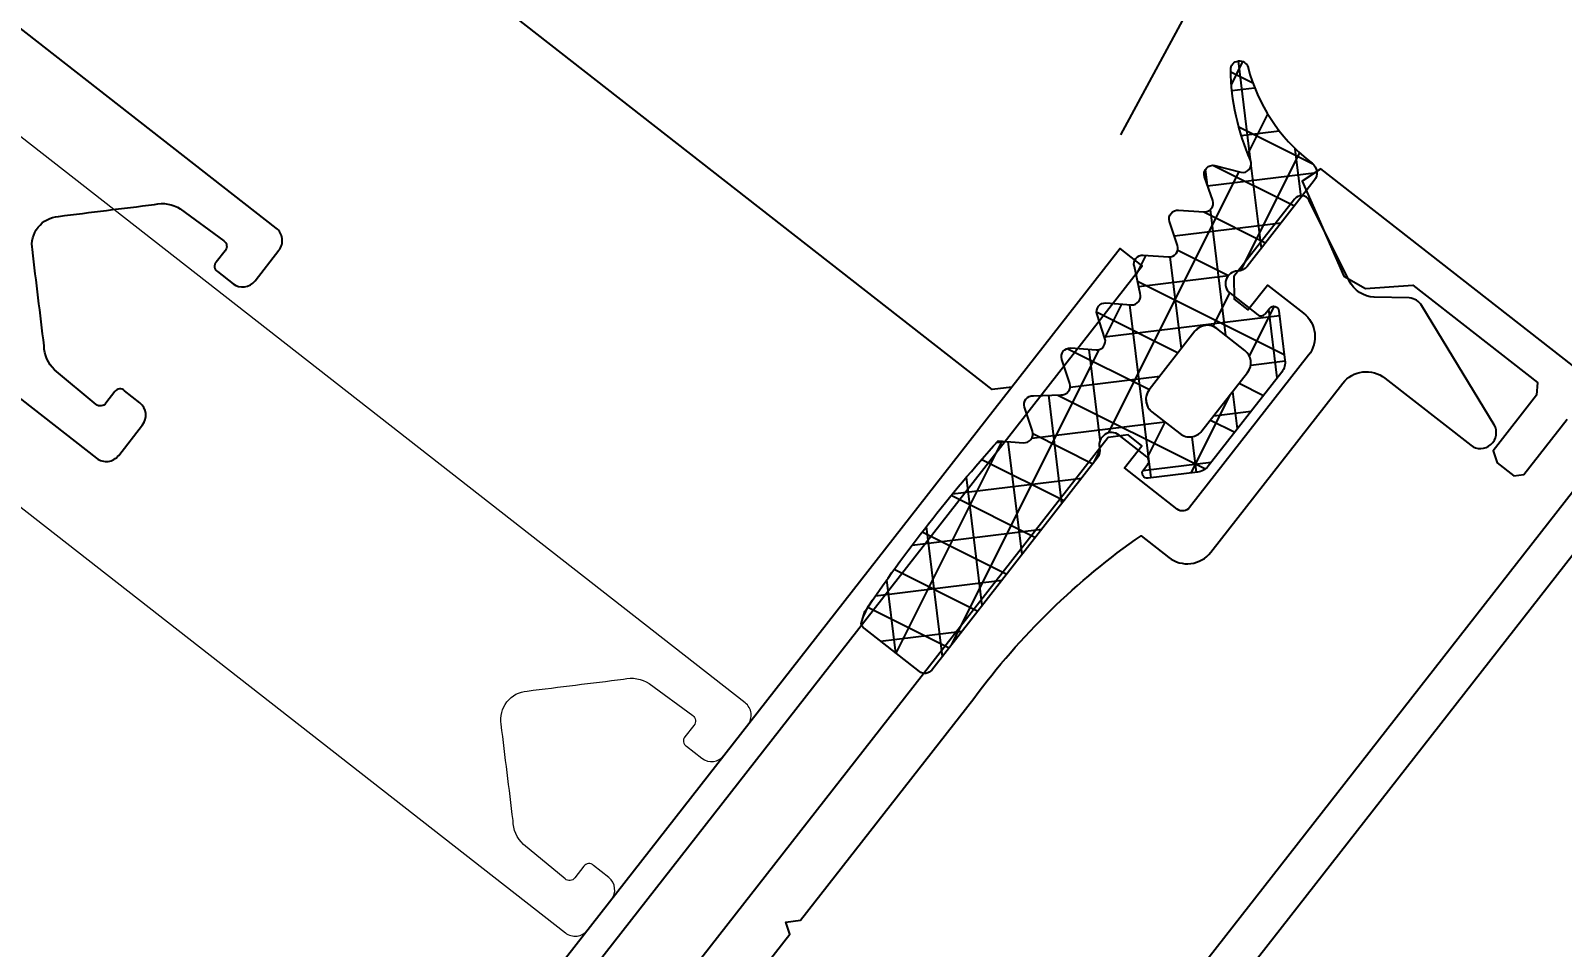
# Model space of a CAD drawing. Header units: millimetres. Extents: x -8689834 to 9419935, y 0 to 135940.
# Drawn here: x -54612.4 to -54559.3, y 109651.1 to 109682.9 of the extents above; entities that cross this region are included whole.
import ezdxf
from ezdxf import colors
from ezdxf.entities.mleader import LeaderData, LeaderLine
from ezdxf.math import Vec2, Vec3

# ---------------------------------------------------------------- set-up
doc = ezdxf.new("R2010")
doc.units = ezdxf.units.MM
doc.header["$MEASUREMENT"] = 0
doc.layers.get('0').update_dxf_attribs({"color": 250, "lineweight": 9})
doc.layers.add('АР_новое окно', color=155, linetype='Continuous')
for name, color, linetype, lineweight in [('АР_Окна', 4, 'Continuous', 0), ('АР_Отметки', 250, 'Continuous', 15), ('АР_Подоконники', 163, 'Continuous', 9), ('АР_Сущ Несущая стена', 216, 'Continuous', 30)]:
    doc.layers.add(name, color=color, linetype=linetype, lineweight=lineweight)
doc.layers.get('0').freeze()
doc.styles.add('ISOCPEUR', font='isocpeur.ttf', dxfattribs={"width": 0.7})

# ---------------------------------------------------------------- blocks, each defined once
blk = doc.blocks.new('_DotSmall')
at = {"color": 0, "linetype": 'ByBlock', "const_width": 0.5}
blk.add_lwpolyline([(-0.0625, 0, 1), (0.0625, 0, 1)], format="xyb", close=True, dxfattribs=at)
blk = doc.blocks.new('стойка витр.')
h = blk.add_hatch()
h.set_pattern_fill('ANSI37', scale=0.5, angle=-69.23283665521843)
h.set_pattern_definition([(335.7671633447816, (-69115.91679156918, 318510.7132420751), (0.6515825639889636, 1.447617495164233), []), (65.76716334478155, (-69115.91679156918, 318510.7132420751), (-1.447617495164233, 0.6515825639889636), [])])
edge = h.paths.add_edge_path()
edge.add_arc((-61.4231846681505, -46.18171078326122), 0.5487303657935584, 155.7657062155241, 200.7671633447816)
edge.add_line((-61.92355794899049, -45.95647403381008), (-61.2158101547102, -44.38418138318229))
edge.add_arc((-61.04906058835331, -44.45924160668073), 0.1828645893715156, 20.76716334478156, 155.7657062155241)
edge.add_line((-60.87807688978501, -44.39440310015198), (-60.79158864807687, -44.62247867199039))
edge.add_arc((-60.62063568932354, -44.55765182228788), 0.1828317201998032, 200.7671633447816, 290.7671633447816)
edge.add_line((-60.55580883962102, -44.72860478100483), (-59.41573388126562, -44.29627843504568))
edge.add_arc((-59.56703588945675, -43.89728440591716), 0.4267183308264255, -69.23283665521843, 72.29363907948373)
edge.add_arc((-59.30747769982554, -43.08429274379887), 0.4267017864716978, 200.7671633447816, 252.293639079486)
edge.add_line((-59.70645626049372, -43.23558888620755), (-63.00984306025202, -34.52432573194528))
edge.add_arc((-62.72490235927398, -34.41627373836673), 0.3047399585219917, 110.7671633447816, 200.7671633447816)
edge.add_line((-62.83295435277978, -34.13133303751965), (-60.55276270053582, -33.26666451912024))
edge.add_arc((-60.44481104638544, -33.55134061801073), 0.3044569814295733, 76.40287424864536, 110.7671633447816)
edge.add_line((-60.3732352333609, -33.25541671472456), (-60.07017099490622, -33.59351893464918))
edge.add_arc((-108.2133039044274, -55.86215009907028), 53.04387976268197, 16.71140087810911, 24.82292581145404)
edge.add_line((-57.40971669906867, -40.60932389061054), (-57.92081016927841, -41.32469074693654))
edge.add_arc((-57.67080742027611, -41.49902445886983), 0.304784542952794, 145.110888314415, 256.4234383751481)
edge.add_line((-57.74235391136608, -41.79529244099831), (-56.88543317024596, -41.99189640294935))
edge.add_arc((-56.95697966133594, -42.28816438507783), 0.304784542952794, -34.8891116855724, 76.4234383751481)
edge.add_line((-56.70697691233363, -42.46249809701112), (-57.17481998566655, -43.29191928954242))
edge.add_arc((-56.92481723669334, -43.46625300146843), 0.304784542952794, 145.1108883144276, 256.4234383751481)
edge.add_line((-56.99636372778332, -43.76252098359691), (-56.1394429866632, -43.95912494554796))
edge.add_arc((-56.21098947775317, -44.25539292764006), 0.3047845429175452, -34.88911168634446, 76.4234383742182)
edge.add_line((-55.96098672877997, -44.42972663955879), (-56.47208019898972, -45.14509349588479))
edge.add_arc((-56.22207744998741, -45.31942720781808), 0.304784542952794, 145.110888314415, 256.4234383752311)
edge.add_line((-56.29362394107739, -45.61569518994656), (-55.43668121195515, -45.81235713578644))
edge.add_arc((-55.50822770304512, -46.10862511790765), 0.3047845429466369, -34.88911168643649, 76.42343837776687)
edge.add_line((-55.25822495407192, -46.28295882984094), (-55.76931842428166, -46.99832568616694))
edge.add_arc((-55.51931567527936, -47.17265939811477), 0.3047845429466368, 145.1108883110316, 256.4234383751786)
edge.add_line((-55.59086216636933, -47.46892738023598), (-54.69071301640361, -47.77952769444528))
edge.add_arc((-54.76225950749358, -48.07579567657376), 0.304784542952794, -34.88911168566796, 76.42343837513553)
edge.add_line((-54.51225675849128, -48.25012938850705), (-55.0233282406989, -48.96555422872189))
edge.add_arc((-54.7733254917257, -49.13988794066245), 0.3047845429466368, 145.1108883109486, 256.4234383751578)
edge.add_line((-54.84487198281568, -49.43615592278366), (-53.98795124169555, -49.6327598847347))
edge.add_arc((-54.05949773284374, -49.92902786688501), 0.3047845429818857, -34.88911169317796, 76.42343837111807)
edge.add_line((-53.80949498384143, -50.10336157886923), (-54.32058845405118, -50.81872843519523))
edge.add_arc((-54.07058570504887, -50.99306214712851), 0.3047845429527939, 145.110888314415, 256.4234383750821)
edge.add_line((-54.14213219613885, -51.289330129257), (-53.29055360303028, -51.47184183257195))
edge.add_arc((-53.362076024001, -51.76811134383752), 0.3047803799531579, -43.67508993618791, 76.42790436632716)
edge.add_line((-53.141638296569, -51.97858292939782), (-53.80995652789716, -52.62318184232572))
edge.add_arc((-53.58948976171087, -52.83365406201483), 0.304801821276656, 136.3285933989482, 262.747126980386)
edge.add_arc((-54.63612651554286, -61.05759711530845), 7.985474883734515, 59.5860415328172, 82.74712698038475)
edge.add_arc((-50.74783774605021, -54.43386708250182), 0.3048115604497932, 253.2910110232634, 419.5860415328165)
edge.add_arc((-52.57053616183111, -60.50577614369104), 6.03477116777137, 73.29101102326332, 110.7671633447816)
edge.add_line((-54.71029190413537, -54.86308986830409), (-54.82445022999309, -54.90637969896488))
edge.add_arc((-54.97574411131791, -54.50740710097307), 0.4266954176128115, 200.7671633447816, 290.7671633447816)
edge.add_line((-55.37471671431558, -54.65870098416781), (-56.71485841512913, -51.12465313347639))
edge.add_arc((-56.31587985443184, -50.97335699107498), 0.4267017864716978, 149.2366398299847, 200.7671633447816)
edge.add_arc((-57.04912318740389, -50.53689152278093), 0.4266140358978636, -30.76336017001563, 40.01429570365114)
edge.add_arc((-57.04924751253566, -50.53686138928606), 0.4266898917694475, 40.00046259028549, 110.7671633447816)
edge.add_line((-57.20053943697712, -50.13789395169442), (-58.34061702035251, -50.57022129308461))
edge.add_arc((-58.27579017065, -50.74117425180884), 0.1828317201998032, 110.7671633447816, 200.7671633447816)
edge.add_line((-58.44674312937423, -50.80600110151136), (-58.36025488766609, -51.03407667334977))
edge.add_arc((-58.5312385862635, -51.09891517987853), 0.1828645893715156, 245.768620474039, 380.7671633447816)
edge.add_line((-58.60629032819998, -51.26566856380668), (-60.17861897521652, -50.55800074261788))
edge.add_arc((-59.95340767674497, -50.05761600615369), 0.5487303657759914, 200.7671633447816, 245.768620474038)
edge.add_line((-60.46648650063435, -50.25217996134597), (-61.93626349206897, -46.37627473846078))
edge = h.paths.add_edge_path(flags=16)
edge.add_arc((-59.3589242202288, -49.0410722918532), 0.5414973949664272, 200.7671633447816, 290.7671633447816)
edge.add_line((-60.77816753828665, -46.82561758724478), (-59.8652400081919, -49.23307164497237))
edge.add_arc((-60.27185175029445, -46.63361823412561), 0.5414973949664272, 110.7671633447816, 200.7671633447816)
edge.add_line((-59.31039323387085, -45.68990118378861), (-60.46385110344272, -46.12730244614795))
edge.add_arc((-59.11839388072258, -46.19621697176626), 0.5414973949664272, 20.76716334478156, 110.7671633447816)
edge.add_line((-57.69915056266473, -48.4116716763674), (-58.61207809275948, -46.00421761863981))
edge.add_arc((-58.20546635065693, -48.60367102949385), 0.5414973949664272, -69.23283665521843, 20.76716334478156)
edge.add_line((-59.16692486710963, -49.54738807983085), (-58.01346699753776, -49.10998681747151))
at = {"lineweight": 0, "ltscale": 100, "transparency": 33554687}
for points in [[(-68.58632373265573, -58.46540642052423), (-90.15068845250062, -1.598661102303595), (-90.00917455367744, -1.284153596119722), (-88.98317839115043, -0.8950869223335758), (-88.55468153662514, -0.9934413902010419), (-87.69009137133253, -3.273426419786119), (-87.37564184903749, -3.414962306625966), (-86.69163474338711, -3.155580859434849), (-86.43607351230457, -2.797891934278596), (-87.30066367759719, -0.5179069046935183), (-87.1591497787449, -0.2033993985096458), (-82.02911098225741, 1.741955958394101), (-80.54324021661887, 1.262233232868311), (-79.70200834979187, 1.450846736610401), (-77.34320693471818, 4.170836259007046), (-77.83057009245385, 4.768357554989052), (-90.48468705118285, -0.0301937209587777), (-91.4479567084054, -1.960141251613095), (-69.79711318280897, -59.05493725829001)], [(-67.79633972485317, -59.86096016635565), (-55.14222276612418, -55.06240889040782), (-55.17360051473952, -54.29197395897063), (-58.74284135404741, -53.81994964957266), (-59.49761640312499, -54.23655585793313), (-60.24856024209294, -55.69488708899735), (-65.37859903858043, -57.64024244590109), (-65.73629895772319, -57.38465222291416), (-66.6008891230158, -55.10466719327087), (-67.02936398953898, -55.00637070929224), (-67.71337109521846, -55.26575215648336), (-67.85490698204376, -55.58020167878567), (-66.99031681675115, -57.86018670842168)], [(-56.0608929025766, -41.98018508909445), (-55.7778211288678, -41.3512860444971), (-17.47126860445132, -26.8251079561378), (-16.84236955983215, -27.10817972981749), (-16.28037825660431, -28.59019029343472)]]:
    blk.add_lwpolyline(points, dxfattribs=at)
for points in [[(-71.78454054114991, -16.33338165576424), (-68.2828855071275, -25.56749207813118), (-67.85441064060433, -25.66578856210981), (-68.06674346281216, -26.13747383952432), (-64.60831683766446, -35.257587909633, -0.08279896819570452), (-62.79196445917478, -43.13942544953898), (-63.93198596592993, -43.57173152618634, 0.4143260923033303), (-64.53356650879141, -44.90831919242919), (-61.89652362803463, -51.86238660132221, -0.4143260923197836), (-62.49810417322442, -53.19897426147509), (-66.03213605380733, -54.539109906269, 0.8270430078467679), (-65.84594417811604, -55.60071914693981), (-61.02268547978019, -55.59720897083025, 0.2496293600316565), (-60.5639567229955, -55.36182965500484), (-59.91132736596046, -54.3320132763838, -0.2673491356416615), (-58.97583718542592, -53.89078178507043), (-55.8782996214868, -54.15051325823879, 0.5512236456822476), (-55.5684323037276, -53.73866745794658), (-56.77889371593483, -50.54659564225585), (-57.45105016132584, -50.14953851031169), (-58.02103192274808, -50.36568055463431), (-57.63195425496087, -51.39170570910937), (-59.11396481856355, -51.95369701235177, -0.4143260923197838), (-60.45053247085889, -51.35207201584126), (-62.82818291042349, -45.08204070453939, -0.414362099391309), (-62.65124893639586, -44.68894855178223), (-60.48523126714281, -43.867575801356), (-60.13938200823031, -44.77960460352188), (-59.56940024680807, -44.56346255919925), (-59.28629948117305, -43.93455252060812), (-73.55412178576807, -6.30930235532287)], [(-33.2204523376422, -7.186144611914642), (-64.21182667926769, -18.93829823563283, 0.4143255057077639), (-64.53033920991584, -19.64587643784762), (-64.05480472955969, -20.89989428329136, 0.410627156480438), (-63.35370618529851, -21.2207818566676), (-62.72021259606117, -20.98055557451153, 0.4925517741577297), (-62.57218080674647, -20.68314875576471), (-62.75156135272118, -20.21010964907327, -0.4411110715409258), (-62.61002546586678, -19.89566012677096), (-60.83807044223067, -19.28752400128724, -0.2080566110632873), (-59.94503853938659, -19.40384657128016, -1.575399656426527e-05), (-56.87977393603069, -20.78551547546522, -0.4398191101055806), (-56.36006749374792, -22.15601788895583, -1.575399656426528e-05), (-57.73845635901671, -25.2227588602982, -0.2080566110632873), (-58.32981322327396, -25.9019745689875), (-60.05946139091975, -26.62167684709857, -0.4411110715409258), (-60.37391091321479, -26.48014096025872), (-60.5532914591895, -26.00710185356729, 0.4925517741577297), (-60.86130306290579, -25.88263065828505), (-61.49479665214312, -26.12285694043385, 0.410627156480438), (-61.80683951149695, -26.82793655114801), (-61.3313050311408, -28.08195439658448, 0.4143255057077639), (-60.62370682114852, -28.40042247599195), (-29.6323624739598, -16.64818975485105, 0.5239329190821609)]]:
    blk.add_lwpolyline(points, format="xyb", dxfattribs=at)
blk.add_lwpolyline([(-72.91737339223619, -0.2793946658493951), (-54.81141330953687, -48.02608389785019), (-53.89938450735644, -47.68023463893769), (-72.00534459005576, 0.06645459306309931)], close=True)
at = {"color": 7, "lineweight": 0, "ltscale": 100, "transparency": 33554687}
blk.add_lwpolyline([(-53.29055360303028, -51.47184183257923, -0.5779496213016146), (-53.141638296569, -51.97858292939782), (-53.80995652789716, -52.62318184232572, 0.615333828900983), (-53.62795459362678, -53.13601908472629, -0.1014034095220688), (-50.59355139863328, -54.17098724229436, -0.8870851218243345), (-50.83548992767464, -54.72580403192842, 0.1649969122064492), (-54.71037595931557, -54.86312174275372), (-54.82437231158838, -54.90635015161388, -0.4143043114941015), (-55.37473404189222, -54.65865529014263), (-56.71485869266326, -51.12465240150777, -0.2286961432583318), (-56.6825516007957, -50.75512261017138, 0.3190489133936659), (-56.72238630641368, -50.26258777469775, 0.3190018552396916), (-57.20057019143132, -50.1379056140504), (-58.34056270623114, -50.57020069668943, 0.4143996870833266), (-58.44672253300087, -50.80605541561818), (-58.36026571528055, -51.03404812018562, -0.6683385997492722), (-58.60634048073553, -51.26564599134144), (-60.17864607612137, -50.55798854513705, -0.1988829373258806), (-60.46647005763953, -50.25222332264093), (-61.93627993503469, -46.37623137718037, -0.1988829373551211), (-61.92357014780282, -45.95650113405281), (-61.21583272970747, -44.38423153456097, -0.6683385997492723), (-60.87806606217055, -44.39443165331613), (-60.79160924445023, -44.62242435788357, 0.4143996870833266), (-60.55575452549965, -44.72858418460964), (-59.41576201069984, -44.29628910197061, 0.7102015621310012), (-59.43724861560622, -43.49078250258754, -0.2286961432583318), (-59.70645598293049, -43.23558961817616), (-63.00981577733182, -34.52439767894975, -0.414362099440266), (-62.83288180333329, -34.13130552614166), (-60.55286778177833, -33.26670436685527, -0.1511707915363169), (-60.3732352333609, -33.25541671472456), (-60.07017099493532, -33.59351893464918, -0.03540799054371244), (-57.40971669906867, -40.60932389061054), (-57.92081016927841, -41.32469074693654, 0.527867958552825), (-57.74235391136608, -41.79529244099831), (-56.88543317024596, -41.99189640294935, -0.5278679585528249), (-56.70697691233363, -42.46249809701112), (-57.17481998566655, -43.29191928953514, 0.527867958552825), (-56.99636372778332, -43.76252098359691), (-56.1394429866632, -43.95912494554796, -0.5278679585528249), (-55.96098672877997, -44.42972663955879), (-56.47208019898972, -45.14509349588479, 0.527867958552825), (-56.29362394107739, -45.61569518994656), (-55.43668121195515, -45.81235713578644, -0.5278679585717272), (-55.25822495407192, -46.28295882984094), (-55.76931842428166, -46.99832568616694, 0.5278679585717273), (-55.59086216636933, -47.46892738023598), (-54.69071301640361, -47.77952769444528, -0.5278679585528249), (-54.51225675849128, -48.25012938850705), (-55.02332824072801, -48.96555422872189, 0.5278679585717273), (-54.84487198281568, -49.43615592278366), (-53.98795124169555, -49.6327598847347, -0.5278679585717272), (-53.80949498384143, -50.10336157886923), (-54.32058845405118, -50.81872843519523, 0.5278679585528251), (-54.14213219613885, -51.289330129257)], format="xyb", close=True, dxfattribs=at)
at = {"color": 7}
blk.add_lwpolyline([(-57.69915056266473, -48.4116716763674), (-58.61207809275948, -46.00421761863981, 0.414213562373095), (-59.31039323387085, -45.68990118378861), (-60.46385110341362, -46.12730244614795, 0.414213562373095), (-60.77816753828665, -46.82561758724478), (-59.8652400081919, -49.23307164497237, 0.414213562373095), (-59.16692486710963, -49.54738807983085), (-58.01346699753776, -49.10998681747151, 0.414213562373095)], format="xyb", close=True, dxfattribs=at)
blk = doc.blocks.new('A$Cec9b444d')
at = {"layer": 'АР_новое окно', "ltscale": 150}
h = blk.add_hatch(dxfattribs=at)
h.set_pattern_fill('ANSI37', color=256, scale=0.4999999999999999, angle=18.44885465401029)
h.set_pattern_definition([(63.44885465401029, (-321399.5294236228, -56960.02958934662), (-1.420075430942132, 0.7096069478482574), []), (153.4488546540103, (-321399.5294236228, -56960.02958934662), (-0.7096069478482574, -1.420075430942132), [])])
edge = h.paths.add_edge_path()
edge.add_arc((4714.25022718092, -2918.346642013077), 0.5487303657935583, 276.9978149480048, 321.9992720772622)
edge.add_line((4714.317079819568, -2918.891284775078), (4712.60568185991, -2919.101351771961))
edge.add_arc((4712.583403195274, -2918.91984938594), 0.1828645893715156, 141.9992720772622, 276.9978149480048)
edge.add_line((4712.439305364767, -2918.807264873916), (4712.589482119452, -2918.615052426961))
edge.add_arc((4712.445410195142, -2918.502488155646), 0.1828317201998032, 321.9992720772622, 411.9992720772622)
edge.add_line((4712.557974466431, -2918.358416231398), (4711.597167503559, -2917.607731903479))
edge.add_arc((4711.334449195118, -2917.943987198376), 0.4267183308264255, 51.99927207726225, 193.5257478119644)
edge.add_arc((4710.504698756861, -2918.14358706495), 0.4267017864716978, 321.9992720772622, 373.5257478119666)
edge.add_line((4710.840941015666, -2918.406295188144), (4705.104994726917, -2925.74777938854))
edge.add_arc((4704.864858753846, -2925.560159691222), 0.3047399585219916, 231.9992720772622, 321.9992720772622)
edge.add_line((4704.677239056588, -2925.800295664184), (4702.755589957857, -2924.298899527558))
edge.add_arc((4702.943035427509, -2924.058986549906), 0.3044569814295733, 197.634982981126, 231.9992720772622)
edge.add_line((4702.652886136246, -2924.151222347185), (4702.784847783755, -2923.716771927276))
edge.add_arc((4746.78868794016, -2953.336279549228), 53.04387976268197, 137.9435096105898, 146.0550345439347)
edge.add_line((4707.4044166897, -2917.804148198179), (4708.281113333946, -2917.870248639903))
edge.add_arc((4708.300553532783, -2917.566084709882), 0.3047845429527939, 266.3429970468957, 377.6555471076288)
edge.add_line((4708.590981833227, -2917.473645433167), (4708.314773951386, -2916.63897455167))
edge.add_arc((4708.60520225192, -2916.54653527488), 0.3047845429527939, 86.34299704690827, 197.6555471076288)
edge.add_line((4708.624642450669, -2916.242371344934), (4709.576438369791, -2916.2123516153))
edge.add_arc((4709.595878568646, -2915.908187685298), 0.3047845429527939, 266.3429970469082, 377.6555471076288)
edge.add_line((4709.886306869179, -2915.815748408508), (4709.610098987338, -2914.981077527011))
edge.add_arc((4709.900527287782, -2914.888638250297), 0.3047845429175451, 86.34299704613623, 197.6555471066989)
edge.add_line((4709.91996748655, -2914.584474320372), (4710.796664130796, -2914.650574762097))
edge.add_arc((4710.816104329624, -2914.346410832065), 0.3047845429527939, 266.3429970468957, 377.6555471077118)
edge.add_line((4711.106532630078, -2914.253971555362), (4710.830362927812, -2913.4192518075))
edge.add_arc((4711.120791228345, -2913.326812530709), 0.3047845429466368, 86.34299704604418, 197.6555471102476)
edge.add_line((4711.140231427113, -2913.022648600783), (4712.016928071358, -2913.088749042508))
edge.add_arc((4712.036368270186, -2912.784585112475), 0.3047845429466368, 266.3429970435122, 377.6555471076592)
edge.add_line((4712.326796570631, -2912.69214583576), (4712.12564978411, -2911.761403649291))
edge.add_arc((4712.416078084652, -2911.668964372512), 0.3047845429527939, 86.34299704681274, 197.6555471076162)
edge.add_line((4712.435518283401, -2911.364800442567), (4713.312253107221, -2911.430852017927))
edge.add_arc((4713.331693306069, -2911.126688087915), 0.3047845429466368, 266.3429970434292, 377.6555471076384)
edge.add_line((4713.622121606513, -2911.034248811201), (4713.345913724672, -2910.199577929704))
edge.add_arc((4713.636342025253, -2910.107138652967), 0.3047845429818856, 86.34299703930272, 197.6555471035987)
edge.add_line((4713.655782224089, -2909.802974722945), (4714.532478868335, -2909.86907516467))
edge.add_arc((4714.551919067084, -2909.564911234723), 0.3047845429527939, 266.3429970468957, 377.6555471075628)
edge.add_line((4714.842347367618, -2909.472471957933), (4714.556859501572, -2908.649675931945))
edge.add_arc((4714.847276629135, -2908.557215280534), 0.3047803799531579, 77.55701879629278, 197.6600130988078)
edge.add_line((4714.912947026893, -2908.259593912243), (4715.810653880826, -2908.49682675419))
edge.add_arc((4715.876309763999, -2908.199180226847), 0.3048018212766559, 257.5607021314289, 383.9792357128667)
edge.add_arc((4723.45107590825, -2904.82996582299), 7.985474883734515, 180.8181502652979, 203.9792357128654)
edge.add_arc((4715.771195620766, -2904.939637481922), 0.3048115604497932, 374.5231197557441, 540.8181502652972)
edge.add_arc((4721.908206677368, -2903.349856222173), 6.03477116777137, 194.523119755744, 231.9992720772622)
edge.add_line((4718.192770141094, -2908.105273594505), (4718.288977950523, -2908.180441341605))
edge.add_arc((4718.026273753516, -2908.516678575191), 0.4266954176128115, 321.9992720772622, 411.9992720772622)
edge.add_line((4718.362510991336, -2908.779382775632), (4716.035511072489, -2911.757728854687))
edge.add_arc((4715.699268813664, -2911.49502073147), 0.4267017864716978, 270.4687485624653, 321.9992720772622)
edge.add_arc((4715.706249888155, -2912.348307995465), 0.4266140358978636, 90.46874856246504, 161.2464044361318)
edge.add_arc((4715.706288585136, -2912.34842992706), 0.4266898917694475, 161.2325713227662, 231.9992720772622)
edge.add_line((4715.443587785941, -2912.684662811713), (4716.404396961034, -2913.435348868104))
edge.add_arc((4716.516961232323, -2913.291276943855), 0.1828317201998032, 231.9992720772622, 321.9992720772622)
edge.add_line((4716.661033156613, -2913.403841215147), (4716.811209911298, -2913.211628768192))
edge.add_arc((4716.95530774191, -2913.324213280161), 0.1828645893715156, 367.0007292065196, 501.9992720772622)
edge.add_line((4717.136808994431, -2913.301925383796), (4717.346963038611, -2915.013312656451))
edge.add_arc((4716.802323677744, -2915.080192997365), 0.5487303657759913, 321.9992720772622, 367.0007292065186)
edge.add_line((4717.234724813113, -2915.418030636313), (4714.682628316318, -2918.684479652057))
edge = h.paths.add_edge_path(flags=16)
edge.add_arc((4715.624860355124, -2915.098950052656), 0.5414973949664271, 321.9992720772622, 411.9992720772622)
edge.add_line((4714.46636960229, -2917.461235031115), (4716.051561889931, -2915.432334558796))
edge.add_arc((4714.039668067455, -2917.127850524941), 0.5414973949664271, 231.9992720772622, 321.9992720772622)
edge.add_line((4712.734198046836, -2916.79505573076), (4713.706283561304, -2917.554552059737))
edge.add_arc((4713.067582552987, -2916.368354195964), 0.5414973949664271, 141.9992720772622, 231.9992720772622)
edge.add_line((4714.226073305821, -2914.006069217504), (4712.64088101818, -2916.034969689823))
edge.add_arc((4714.652774840656, -2914.339453723678), 0.5414973949664271, 51.99927207726225, 141.9992720772622)
edge.add_line((4715.958244861294, -2914.672248517882), (4714.986159346826, -2913.912752188905))
blk.add_line((4711.658140883689, -2907.191646050033), (6052.354293236519, -427.3743804523598), dxfattribs=at)
for points in [[(4707.877230609269, -2915.940004143374), (4707.192701008117, -2916.024044982084), (4674.909558466225, -2890.801029227023), (4674.825517627556, -2890.116499625874), (4675.801350046087, -2888.867523794824)], [(4728.467826323153, -2918.102481419895), (4691.023819526006, -2966.027369566109), (4690.681516545874, -2966.069438851853), (4689.816850367908, -2965.393869904338), (4689.678772389992, -2964.976476052311), (4691.180032475608, -2963.055001086462), (4691.138012056283, -2962.712736285899), (4690.561559793209, -2962.262350624342), (4690.123199254556, -2962.229290858524), (4688.621939168942, -2964.150765824372), (4688.27963618879, -2964.192835110092), (4683.956256432592, -2960.814952192947), (4683.596021458546, -2959.295683754141), (4682.998558985835, -2958.674165692243), (4679.449713809913, -2958.067547991276), (4679.191489847987, -2958.794098011757), (4689.855844497539, -2967.126223206571), (4692.005553472181, -2966.949199965408), (4729.599720639505, -2918.832120342841)], [(4729.251516131729, -2916.703383398236), (4718.587161482176, -2908.371258203424), (4717.944652300457, -2908.797563842644), (4719.391710448717, -2912.094275815694), (4720.139295112038, -2912.523651267617), (4721.775645065441, -2912.409609789088), (4726.09902482164, -2915.787492706234), (4726.065945966069, -2916.225877678137), (4724.564685880445, -2918.147352643974), (4724.702802037935, -2918.564697629635), (4725.279254300939, -2919.01508329129), (4725.621519101497, -2918.973062871913), (4727.122779187209, -2917.051587905999)]]:
    blk.add_lwpolyline(points, dxfattribs=at)
for points in [[(4650.028626608879, -2897.998380474628), (4676.146807646142, -2918.404727959741, 0.4143255057077639), (4676.91698999017, -2918.310195947499), (4677.742700209095, -2917.253362737908, 0.410627156480438), (4677.653558777056, -2916.48748950515), (4677.119677169499, -2916.07036455581, 0.4925517741577297), (4676.788616972436, -2916.097993750211), (4676.477143554534, -2916.496651105259, -0.4411110715409258), (4676.134878754037, -2916.538671524526), (4674.696107671014, -2915.338841568434, -0.2080566110632873), (4674.332529408489, -2914.514919383524, -1.575399656426527e-05), (4673.924599382168, -2911.177487864665, -0.4398191101055806), (4674.827009066417, -2910.02248638704, -1.575399656426528e-05), (4678.164002268078, -2909.610986179256, -0.2080566110632873), (4679.051404086004, -2909.764462345003), (4680.563636095185, -2910.870269065639, -0.4411110715409258), (4680.605656514511, -2911.212533866205), (4680.294183096608, -2911.611191221252, 0.4925517741577297), (4680.347456985821, -2911.939102976446), (4680.881338593377, -2912.356227925785, 0.410627156480438), (4681.646029892036, -2912.257459402382), (4682.471740110954, -2911.200626192782, 0.4143255057077639), (4682.377159715498, -2910.430449788807), (4656.258926596458, -2890.0241689636, 0.5239329190821609)], [(4694.100130372139, -2942.682912183922), (4700.180346348732, -2934.900794416381), (4700.042230191243, -2934.48344943072), (4700.555651825196, -2934.420437891547), (4706.560806706499, -2926.734391429011, -0.08279896819570452), (4712.358569546368, -2921.094493821734), (4713.31933146249, -2921.845142954337, 0.4143260923033303), (4714.774135874131, -2921.666509633828), (4719.353053585438, -2915.805915698568, -0.4143260923197836), (4720.807857993073, -2915.627282383213), (4723.786190613142, -2917.954271786605, 0.8270430078467679), (4724.597403227714, -2917.244612933067), (4722.093511858404, -2913.122190732075, 0.2496293600316565), (4721.654391427492, -2912.851989433466), (4720.435429982691, -2912.827909411118, -0.2673491356416615), (4719.573086954547, -2912.256777544879), (4718.189083868546, -2909.473481862385, 0.5512236456822476), (4717.676257156842, -2909.422067063197), (4715.574431949585, -2912.112210201624), (4715.583436126151, -2912.892830197483), (4716.063792650981, -2913.268135674027), (4716.739380688349, -2912.403445062821), (4717.988356519356, -2913.379277481371, -0.4143260923197838), (4718.16694145126, -2914.83408782905), (4714.038428491313, -2920.118205068138, -0.414362099391309), (4713.610564305758, -2920.170734207312), (4711.78513621168, -2918.744516127206), (4712.385663153746, -2917.975896820994), (4711.90530662883, -2917.600591344525), (4711.220752594539, -2917.68461309341), (4686.446341556104, -2949.393582818257)]]:
    blk.add_lwpolyline(points, format="xyb", dxfattribs=at)
for points in [[(4714.556859501659, -2908.649675931867, -0.5779496213016146), (4714.912947026893, -2908.259593912243), (4715.810653880825, -2908.496826754189, 0.615333828900983), (4716.154798436357, -2908.075292335531, -0.1014034095220688), (4715.466415511552, -2904.944016112343, -0.8870851218243345), (4716.066271470233, -2904.863215427137, 0.1649969122064492), (4718.192840979286, -2908.105328940736), (4718.288912284214, -2908.180390036073, -0.4143043114941015), (4718.362480904016, -2908.779421284628), (4716.035510590481, -2911.757729471551, -0.2286961432583318), (4715.702783909604, -2911.921708039267, 0.3190489133936659), (4715.302284810291, -2912.21115205699, 0.3190018552396916), (4715.443613704487, -2912.684683062035), (4716.404351187382, -2913.435313104887, 0.4143996870833266), (4716.661068919862, -2913.403795441487), (4716.811191110492, -2913.211652831533, -0.6683385997492722), (4717.1368156977, -2913.301979971889), (4717.346966660807, -2915.013342154237, -0.1988829373258806), (4717.234753364429, -2915.417994093229), (4714.68259976507, -2918.684516195043, -0.1988829373551211), (4714.317109317396, -2918.89128115435), (4712.605736448259, -2919.101345071495, -0.6683385997492723), (4712.439324165573, -2918.807240810575), (4712.589446356203, -2918.615098200622, 0.4143996870833266), (4712.55792869278, -2918.358380468181), (4711.597191209885, -2917.607750425329, 0.7102015621310012), (4710.919564542866, -2918.043783286497, -0.2286961432583318), (4710.840941497568, -2918.406294571334), (4705.10504210054, -2925.747718754669, -0.414362099440266), (4704.677177915005, -2925.800247893866), (4702.75567851589, -2924.29896871848, -0.1511707915363169), (4702.652886136246, -2924.151222347185), (4702.784847783687, -2923.716771927376, -0.03540799054371244), (4707.4044166897, -2917.804148198179), (4708.281113333946, -2917.870248639905, 0.527867958552825), (4708.590981833227, -2917.473645433167), (4708.314773951386, -2916.63897455167, -0.5278679585528249), (4708.624642450669, -2916.242371344934), (4709.576438369878, -2916.212351615225, 0.527867958552825), (4709.886306869179, -2915.815748408508), (4709.610098987337, -2914.981077527011, -0.5278679585528249), (4709.91996748655, -2914.584474320372), (4710.796664130787, -2914.650574762088, 0.527867958552825), (4711.106532630078, -2914.253971555362), (4710.8303629279, -2913.419251807422, -0.5278679585717272), (4711.140231427113, -2913.022648600783), (4712.016928071349, -2913.088749042499, 0.5278679585717273), (4712.326796570631, -2912.69214583576), (4712.125649784109, -2911.761403649291, -0.5278679585528249), (4712.435518283401, -2911.364800442567), (4713.312253107231, -2911.430852017936, 0.5278679585717273), (4713.622121606513, -2911.034248811201), (4713.345913724672, -2910.199577929704, -0.5278679585717272), (4713.655782224089, -2909.802974722945), (4714.532478868336, -2909.869075164669, 0.5278679585528251), (4714.842347367618, -2909.472471957933)], [(4714.226073305821, -2914.006069217504), (4712.640881018181, -2916.034969689824, 0.414213562373095), (4712.734198046836, -2916.79505573076), (4713.706283561285, -2917.554552059715, 0.414213562373095), (4714.46636960229, -2917.461235031115), (4716.05156188993, -2915.432334558797, 0.414213562373095), (4715.958244861294, -2914.672248517882), (4714.986159346827, -2913.912752188905, 0.414213562373095)]]:
    blk.add_lwpolyline(points, format="xyb", close=True, dxfattribs=at)
blk.add_lwpolyline([(4680.960167303431, -2951.975660921256), (4712.399057398859, -2911.736770371222), (4711.630438092771, -2911.136243429143), (4680.191547997254, -2951.375133979254)], close=True, dxfattribs=at)
at = {"layer": 'АР_новое окно', "ltscale": 150, "rotation": 121.2321087324807}
blk.add_blockref('стойка витр.', (4642.913148447942, -2889.770791658379), dxfattribs=at)

msp = doc.modelspace()

# ---------------------------------------------------------------- linework, layer by layer
at = {"layer": 'АР_Подоконники', "ltscale": 100}
msp.add_arc((-62167.24300156608, 115478.5601402703), 8924.05480828957, 271.1088337112354, 356.4039573747584, dxfattribs=at)
at = {"layer": 'АР_Сущ Несущая стена', "lineweight": 18, "ltscale": 100}
for centre, radius, start, end in [((-62198.51273850921, 115515.0715942177), 9162.045179755698, 273.4231994966867, 355.826841184526), ((-62199.59225600528, 115505.8737578681), 9805.264059527553, 273.2047159642141, 356.1549052783884)]:
    msp.add_arc(centre, radius, start, end, dxfattribs=at)

# ---------------------------------------------------------------- block references
at = {"layer": 'АР_Окна', "ltscale": 100}
msp.add_blockref('A$Cec9b444d', (-59286.24984706755, 112586.4970597865), dxfattribs=at)

# ---------------------------------------------------------------- leaders
at = {"layer": 'АР_Отметки'}
ml = msp.add_multileader_mtext('Standard', dxfattribs=at)
ml.set_content('0,000', color=256, style='ISOCPEUR')
ml.set_leader_properties(color=256, linetype='Continuous', lineweight=-1)
ml.set_arrow_properties(name='DOTSMALL')
ml.build(insert=Vec2(0, 0))
ml.multileader.update_dxf_attribs({"has_text_frame": 1, "text_left_attachment_type": 4, "text_right_attachment_type": 4, "dogleg_length": 100, "arrow_head_size": 180})
ctx = ml.context
ctx.base_point, ctx.char_height, ctx.arrow_head_size, ctx.landing_gap_size, ctx.plane_origin = Vec3(-187276.7997699445, 132110.0850587329), 250, 180, 50, Vec3(-190337.1672303383, 129966.6923522141)
ctx.left_attachment, ctx.right_attachment = 4, 4
notes = []
notes.append((ctx, [(0, (0, 0, 0), (0, 0), (1, 0), 1, [])]))
ctx.mtext.insert, ctx.mtext.width, ctx.mtext.line_spacing_style, ctx.mtext.flow_direction = Vec3(-187226.7997699445, 132443.4183920662), 852.6970314602484, 2, 5
ml = msp.add_multileader_mtext('Standard', dxfattribs=at)
ml.set_content('-1,200', color=256, style='ISOCPEUR')
ml.set_leader_properties(color=256, linetype='Continuous', lineweight=-1)
ml.set_arrow_properties(name='DOTSMALL')
ml.build(insert=Vec2(0, 0))
ml.multileader.update_dxf_attribs({"has_text_frame": 1, "text_left_attachment_type": 4, "text_right_attachment_type": 4, "dogleg_length": 100, "arrow_head_size": 180})
ctx = ml.context
ctx.base_point, ctx.char_height, ctx.arrow_head_size, ctx.landing_gap_size, ctx.plane_origin = Vec3(-177720.7590341442, 129646.8906015264), 250, 180, 50, Vec3(-177813.3264161965, 129547.8815566983)
ctx.left_attachment, ctx.right_attachment = 4, 4
notes.append((ctx, [(0, (0, 0, 0), (0, 0), (1, 0), 1, [])]))
ctx.mtext.insert, ctx.mtext.width, ctx.mtext.line_spacing_style, ctx.mtext.flow_direction = Vec3(-177670.7590341442, 129980.2239348597), 852.6970314602484, 2, 5
ml = msp.add_multileader_mtext('Standard', dxfattribs=at)
ml.set_content('0,000', color=256, style='ISOCPEUR')
ml.set_leader_properties(color=256, linetype='Continuous', lineweight=-1)
ml.set_arrow_properties(name='DOTSMALL')
ml.build(insert=Vec2(0, 0))
ml.multileader.update_dxf_attribs({"has_text_frame": 1, "text_left_attachment_type": 4, "text_right_attachment_type": 4, "dogleg_length": 100, "arrow_head_size": 180})
ctx = ml.context
ctx.base_point, ctx.char_height, ctx.arrow_head_size, ctx.landing_gap_size, ctx.plane_origin = Vec3(-185687.6166469539, 129607.0397730947), 250, 180, 50, Vec3(-188747.9841073476, 127463.6470665759)
ctx.left_attachment, ctx.right_attachment = 4, 4
notes.append((ctx, [(0, (0, 0, 0), (0, 0), (1, 0), 1, [])]))
ctx.mtext.insert, ctx.mtext.width, ctx.mtext.line_spacing_style, ctx.mtext.flow_direction = Vec3(-185637.6166469539, 129940.373106428), 852.6970314602484, 2, 5
ml = msp.add_multileader_mtext('Standard', dxfattribs=at)
ml.set_content('Л.4', color=256, style='ISOCPEUR')
ml.set_leader_properties(color=256, linetype='Continuous', lineweight=-1)
ml.set_arrow_properties(name='DOTSMALL')
ml.build(insert=Vec2(0, 0))
ml.multileader.update_dxf_attribs({"has_text_frame": 1, "text_left_attachment_type": 4, "text_right_attachment_type": 4, "dogleg_length": 100, "arrow_head_size": 180})
ctx = ml.context
ctx.base_point, ctx.char_height, ctx.arrow_head_size, ctx.landing_gap_size, ctx.plane_origin = Vec3(-184816.2837050096, 129601.5848165639), 250, 180, 50, Vec3(-159580.3663713892, 117978.4653365304)
ctx.left_attachment, ctx.right_attachment = 4, 4
notes.append((ctx, [(0, (0, 0, 0), (0, 0), (1, 0), 1, [])]))
ctx.mtext.insert, ctx.mtext.width, ctx.mtext.line_spacing_style, ctx.mtext.flow_direction = Vec3(-184766.2837050096, 129934.9181498972), 852.6970314602484, 2, 5
ml = msp.add_multileader_mtext('Standard', dxfattribs=at)
ml.set_content('-1,140', color=256, style='ISOCPEUR')
ml.set_leader_properties(color=256, linetype='Continuous', lineweight=-1)
ml.set_arrow_properties(name='DOTSMALL')
ml.build(insert=Vec2(0, 0))
ml.multileader.update_dxf_attribs({"has_text_frame": 1, "text_left_attachment_type": 4, "text_right_attachment_type": 4, "dogleg_length": 100, "arrow_head_size": 180})
ctx = ml.context
ctx.base_point, ctx.char_height, ctx.arrow_head_size, ctx.landing_gap_size, ctx.plane_origin = Vec3(-180313.7221072279, 128673.3217394912, 1.149675994230903e-08), 250, 180, 50, Vec3(-180395.1155570771, 128959.4633156335, 1.149675994230903e-08)
ctx.left_attachment, ctx.right_attachment = 4, 4
notes.append((ctx, [(0, (0, 0, 0), (0, 0), (1, 0), 1, [])]))
ctx.mtext.insert, ctx.mtext.width, ctx.mtext.line_spacing_style, ctx.mtext.flow_direction = Vec3(-180263.7221072279, 129006.6550728246, 1.149675994230903e-08), 852.6970314602484, 2, 5
ml = msp.add_multileader_mtext('Standard', dxfattribs=at)
ml.set_content('0,000', color=256, style='ISOCPEUR')
ml.set_leader_properties(color=256, linetype='Continuous', lineweight=-1)
ml.set_arrow_properties(name='DOTSMALL')
ml.build(insert=Vec2(0, 0))
ml.multileader.update_dxf_attribs({"has_text_frame": 1, "text_left_attachment_type": 4, "text_right_attachment_type": 4, "dogleg_length": 100, "arrow_head_size": 180})
ctx = ml.context
ctx.base_point, ctx.char_height, ctx.arrow_head_size, ctx.landing_gap_size, ctx.plane_origin = Vec3(-187382.8031773707, 126393.4441659665), 250, 180, 50, Vec3(-190443.1706377645, 124250.0514594477)
ctx.left_attachment, ctx.right_attachment = 4, 4
notes.append((ctx, [(0, (0, 0, 0), (0, 0), (1, 0), 1, [])]))
ctx.mtext.insert, ctx.mtext.width, ctx.mtext.line_spacing_style, ctx.mtext.flow_direction = Vec3(-187332.8031773707, 126726.7774992998), 852.6970314602484, 2, 5
ml = msp.add_multileader_mtext('Standard', dxfattribs=at)
ml.set_content('Л.5', color=256, style='ISOCPEUR')
ml.set_leader_properties(color=256, linetype='Continuous', lineweight=-1)
ml.set_arrow_properties(name='DOTSMALL')
ml.build(insert=Vec2(0, 0))
ml.multileader.update_dxf_attribs({"has_text_frame": 1, "text_left_attachment_type": 4, "text_right_attachment_type": 4, "dogleg_length": 100, "arrow_head_size": 180})
ctx = ml.context
ctx.base_point, ctx.char_height, ctx.arrow_head_size, ctx.landing_gap_size, ctx.plane_origin = Vec3(-156726.1907757707, 125681.9478096366), 250, 180, 50, Vec3(-131490.2734421503, 114058.8283296031)
ctx.left_attachment, ctx.right_attachment = 4, 4
notes.append((ctx, [(0, (0, 0, 0), (0, 0), (1, 0), 1, [])]))
ctx.mtext.insert, ctx.mtext.width, ctx.mtext.line_spacing_style, ctx.mtext.flow_direction = Vec3(-156676.1907757707, 126015.2811429699), 852.6970314602484, 2, 5
ml = msp.add_multileader_mtext('Standard', dxfattribs=at)
ml.set_content('0,000', color=256, style='ISOCPEUR')
ml.set_leader_properties(color=256, linetype='Continuous', lineweight=-1)
ml.set_arrow_properties(name='DOTSMALL')
ml.build(insert=Vec2(0, 0))
ml.multileader.update_dxf_attribs({"has_text_frame": 1, "text_left_attachment_type": 4, "text_right_attachment_type": 4, "dogleg_length": 100, "arrow_head_size": 180})
ctx = ml.context
ctx.base_point, ctx.char_height, ctx.arrow_head_size, ctx.landing_gap_size, ctx.plane_origin = Vec3(-204826.2687846024, 122318.214327126), 250, 180, 50, Vec3(-207886.6362449962, 120174.8216206072)
ctx.left_attachment, ctx.right_attachment = 4, 4
notes.append((ctx, [(0, (0, 0, 0), (0, 0), (1, 0), 1, [])]))
ctx.mtext.insert, ctx.mtext.width, ctx.mtext.line_spacing_style, ctx.mtext.flow_direction = Vec3(-204776.2687846024, 122651.5476604594), 852.6970314602484, 2, 5
ml = msp.add_multileader_mtext('Standard', dxfattribs=at)
ml.set_content('{\\W0.8;-2,730}', color=256, style='ISOCPEUR')
ml.set_leader_properties(color=256, linetype='Continuous', lineweight=-1)
ml.set_arrow_properties(name='DOTSMALL')
ml.build(insert=Vec2(0, 0))
ml.multileader.update_dxf_attribs({"has_text_frame": 1, "text_left_attachment_type": 4, "text_right_attachment_type": 4, "dogleg_length": 100, "arrow_head_size": 180})
ctx = ml.context
ctx.base_point, ctx.char_height, ctx.arrow_head_size, ctx.landing_gap_size, ctx.plane_origin = Vec3(-314791.3210058988, 121809.0184862664, 2.299351988461806e-08), 250, 180, 50, Vec3(-319449.8299409288, 117956.7109726352, 2.299351988461806e-08)
ctx.left_attachment, ctx.right_attachment = 4, 4
notes.append((ctx, [(0, (0, 0, 0), (0, 0), (1, 0), 1, [])]))
ctx.mtext.insert, ctx.mtext.width, ctx.mtext.defined_height, ctx.mtext.line_spacing_style, ctx.mtext.flow_direction = Vec3(-314741.3210058988, 122142.3518195997, 2.299351988461806e-08), 769.9889591111103, 343.8884462512117, 2, 5
ml = msp.add_multileader_mtext('Standard', dxfattribs=at)
ml.set_content('{\\W0.8;-2,430}', color=256, style='ISOCPEUR')
ml.set_leader_properties(color=256, linetype='Continuous', lineweight=-1)
ml.set_arrow_properties(name='DOTSMALL')
ml.build(insert=Vec2(0, 0))
ml.multileader.update_dxf_attribs({"has_text_frame": 1, "text_left_attachment_type": 4, "text_right_attachment_type": 4, "dogleg_length": 100, "arrow_head_size": 180})
ctx = ml.context
ctx.base_point, ctx.char_height, ctx.arrow_head_size, ctx.landing_gap_size, ctx.plane_origin = Vec3(-301002.2465167325, 120038.5846084391), 250, 180, 50, Vec3(-299949.5531320914, 118383.4112137306)
ctx.left_attachment, ctx.right_attachment = 4, 4
notes.append((ctx, [(0, (0, 0, 0), (0, 0), (1, 0), 1, [])]))
ctx.mtext.insert, ctx.mtext.width, ctx.mtext.line_spacing_style, ctx.mtext.flow_direction = Vec3(-300952.2465167325, 120371.9179417724), 852.6970314602484, 2, 5
ml = msp.add_multileader_mtext('Standard', dxfattribs=at)
ml.set_content('0,000', color=256, style='ISOCPEUR')
ml.set_leader_properties(color=256, linetype='Continuous', lineweight=-1)
ml.set_arrow_properties(name='DOTSMALL')
ml.build(insert=Vec2(0, 0))
ml.multileader.update_dxf_attribs({"has_text_frame": 1, "text_left_attachment_type": 4, "text_right_attachment_type": 4, "dogleg_length": 100, "arrow_head_size": 180})
ctx = ml.context
ctx.base_point, ctx.char_height, ctx.arrow_head_size, ctx.landing_gap_size, ctx.plane_origin = Vec3(-153675.4760438586, 119954.6257698009), 250, 180, 50, Vec3(-156735.8435042523, 117811.2330632821)
ctx.left_attachment, ctx.right_attachment = 4, 4
notes.append((ctx, [(0, (0, 0, 0), (0, 0), (1, 0), 1, [])]))
ctx.mtext.insert, ctx.mtext.width, ctx.mtext.line_spacing_style, ctx.mtext.flow_direction = Vec3(-153625.4760438586, 120287.9591031342), 852.6970314602484, 2, 5
ml = msp.add_multileader_mtext('Standard', dxfattribs=at)
ml.set_content('0,000', color=256, style='ISOCPEUR')
ml.set_leader_properties(color=256, linetype='Continuous', lineweight=-1)
ml.set_arrow_properties(name='DOTSMALL')
ml.build(insert=Vec2(0, 0))
ml.multileader.update_dxf_attribs({"has_text_frame": 1, "text_left_attachment_type": 4, "text_right_attachment_type": 4, "dogleg_length": 100, "arrow_head_size": 180})
ctx = ml.context
ctx.base_point, ctx.char_height, ctx.arrow_head_size, ctx.landing_gap_size, ctx.plane_origin = Vec3(-156471.468784323, 119797.6348483452), 250, 180, 50, Vec3(-159531.8362447167, 117654.2421418264)
ctx.left_attachment, ctx.right_attachment = 4, 4
notes.append((ctx, [(0, (0, 0, 0), (0, 0), (1, 0), 1, [])]))
ctx.mtext.insert, ctx.mtext.width, ctx.mtext.line_spacing_style, ctx.mtext.flow_direction = Vec3(-156421.468784323, 120130.9681816786), 852.6970314602484, 2, 5
ml = msp.add_multileader_mtext('Standard', dxfattribs=at)
ml.set_content('{\\W0.8;-2,430}', color=256, style='ISOCPEUR')
ml.set_leader_properties(color=256, linetype='Continuous', lineweight=-1)
ml.set_arrow_properties(name='DOTSMALL')
ml.build(insert=Vec2(0, 0))
ml.multileader.update_dxf_attribs({"has_text_frame": 1, "text_left_attachment_type": 4, "text_right_attachment_type": 4, "dogleg_length": 100, "arrow_head_size": 180})
ctx = ml.context
ctx.base_point, ctx.char_height, ctx.arrow_head_size, ctx.landing_gap_size, ctx.plane_origin = Vec3(-336711.8860226227, 117132.6558246998), 250, 180, 50, Vec3(-335659.1926379816, 115477.4824299914)
ctx.left_attachment, ctx.right_attachment = 4, 4
notes.append((ctx, [(0, (0, 0, 0), (0, 0), (1, 0), 1, [])]))
ctx.mtext.insert, ctx.mtext.width, ctx.mtext.line_spacing_style, ctx.mtext.flow_direction = Vec3(-336661.8860226227, 117465.9891580332), 852.6970314602484, 2, 5
ml = msp.add_multileader_mtext('Standard', dxfattribs=at)
ml.set_content('{\\W0.8;-2,480}', color=256, style='ISOCPEUR')
ml.set_leader_properties(color=256, linetype='Continuous', lineweight=-1)
ml.set_arrow_properties(name='DOTSMALL')
ml.build(insert=Vec2(0, 0))
ml.multileader.update_dxf_attribs({"has_text_frame": 1, "text_left_attachment_type": 4, "text_right_attachment_type": 4, "dogleg_length": 100, "arrow_head_size": 180})
ctx = ml.context
ctx.base_point, ctx.char_height, ctx.arrow_head_size, ctx.landing_gap_size, ctx.plane_origin = Vec3(-302468.0581811396, 114434.5752220221), 250, 180, 50, Vec3(-301415.3647964986, 112779.4018273137)
ctx.left_attachment, ctx.right_attachment = 4, 4
notes.append((ctx, [(0, (0, 0, 0), (0, 0), (1, 0), 1, [])]))
ctx.mtext.insert, ctx.mtext.width, ctx.mtext.line_spacing_style, ctx.mtext.flow_direction = Vec3(-302418.0581811396, 114767.9085553555), 852.6970314602484, 2, 5
ml = msp.add_multileader_mtext('Standard', dxfattribs=at)
ml.set_content('0,000', color=256, style='ISOCPEUR')
ml.set_leader_properties(color=256, linetype='Continuous', lineweight=-1)
ml.set_arrow_properties(name='DOTSMALL')
ml.build(insert=Vec2(0, 0))
ml.multileader.update_dxf_attribs({"has_text_frame": 1, "text_left_attachment_type": 4, "text_right_attachment_type": 4, "dogleg_length": 100, "arrow_head_size": 180})
ctx = ml.context
ctx.base_point, ctx.char_height, ctx.arrow_head_size, ctx.landing_gap_size, ctx.plane_origin = Vec3(-195514.5538136112, 113911.1868237481), 250, 180, 50, Vec3(-198574.9212740049, 111767.7941172293)
ctx.left_attachment, ctx.right_attachment = 4, 4
notes.append((ctx, [(0, (0, 0, 0), (0, 0), (1, 0), 1, [])]))
ctx.mtext.insert, ctx.mtext.width, ctx.mtext.line_spacing_style, ctx.mtext.flow_direction = Vec3(-195464.5538136112, 114244.5201570814), 852.6970314602484, 2, 5
for ctx, leaders in notes:
    for number, flags, end, landing, length, lines in leaders:
        leader = LeaderData()
        leader.index, (leader.has_last_leader_line, leader.has_dogleg_vector, leader.attachment_direction) = number, flags
        leader.last_leader_point, leader.dogleg_vector, leader.dogleg_length = Vec3(end), Vec3(landing), length
        for number, points, colour, breaks in lines:
            line = LeaderLine()
            line.index, line.vertices, line.color, line.breaks = number, Vec3.list(points), colors.encode_raw_color(colour), breaks
            leader.lines.append(line)
        ctx.leaders.append(leader)

doc.saveas('drawing.dxf')
